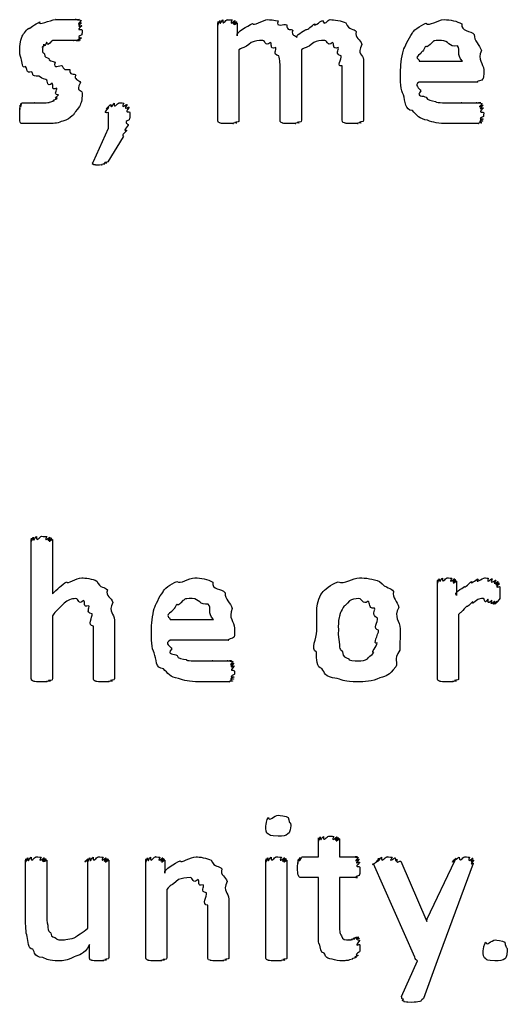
# Model space of a CAD drawing. Header units: millimetres. Extents: x 0 to 216, y 0 to 279.
# Drawn here: x 71.25 to 79.53, y 14.31 to 30.99 of the extents above; entities that cross this region are included whole.
import ezdxf

# ---------------------------------------------------------------- set-up
doc = ezdxf.new("R2010")
doc.units = ezdxf.units.MM
doc.layers.get('0').update_dxf_attribs({"linetype": 'CONTINUOUS'})

msp = doc.modelspace()

# ---------------------------------------------------------------- linework, layer by layer
at = {"color": 0}
for p, q in [((74.6153, 29.2806), (74.6153, 30.9342)), ((74.9406, 30.9342), (74.9406, 30.7137)), ((74.9734, 30.4767), (74.9734, 29.2806)), ((76.0317, 30.4767), (76.0317, 29.2806)), ((75.6737, 29.2806), (75.6737, 30.2066)), ((76.7263, 29.2806), (76.7263, 30.2066)), ((77.0848, 30.3113), (77.0848, 29.2806)), ((78.0327, 30.2838), (78.7658, 30.2838)), ((79.1242, 30.1349), (79.1242, 30.0743)), ((79.0194, 29.931), (78.0327, 29.931)), ((72.3124, 29.7436), (72.3124, 29.7436)), ((72.7604, 29.1483), (72.7604, 29.4128)), ((73.1241, 29.4128), (73.1241, 29.4128)), ((72.5068, 28.5805), (72.7604, 29.1483)), ((73.0084, 28.9994), (72.7495, 28.575)), ((71.4513, 19.8065), (71.4513, 22.1657)), ((71.8097, 22.1657), (71.8097, 21.2452)), ((78.3399, 19.8065), (78.3399, 21.4602)), ((78.6652, 21.4602), (78.6652, 21.2176)), ((79.3983, 21.2783), (79.3983, 21.2783)), ((71.8097, 20.8704), (71.8097, 19.8065)), ((78.6984, 20.8925), (78.6984, 19.8065)), ((72.5039, 19.8065), (72.5039, 20.694)), ((72.8624, 20.7987), (72.8624, 19.8065)), ((73.8078, 20.8098), (74.5409, 20.8098)), ((74.8993, 20.6609), (74.8993, 20.6003)), ((77.3423, 20.6279), (77.3423, 20.6279)), ((77.7064, 20.6499), (77.7064, 20.6499)), ((74.7945, 20.457), (73.8078, 20.457)), ((75.8543, 17.3082), (75.8543, 17.3082)), ((76.3199, 16.779), (76.3199, 17.0877)), ((76.678, 17.0877), (76.678, 16.779)), ((71.355, 15.7372), (71.355, 16.7239)), ((71.713, 16.7239), (71.713, 15.8364)), ((72.4076, 15.5663), (72.4076, 16.7239)), ((72.7661, 16.7239), (72.7661, 15.0702)), ((73.3915, 15.0702), (73.3915, 16.7239)), ((73.7168, 16.7239), (73.7168, 16.5034)), ((75.4295, 15.0702), (75.4295, 16.7239)), ((75.788, 16.7239), (75.788, 15.0702)), ((76.0444, 16.779), (76.3199, 16.779)), ((76.678, 16.779), (76.9814, 16.779)), ((77.7173, 16.7073), (78.1583, 15.6821)), ((78.1636, 15.7262), (78.6324, 16.7128)), ((77.9544, 15.0757), (77.2541, 16.6632)), ((78.9464, 16.6688), (78.3347, 15.0151)), ((76.3199, 16.4262), (76.0388, 16.4262)), ((76.3199, 15.5333), (76.3199, 16.4262)), ((76.9814, 16.4262), (76.678, 16.4262)), ((76.678, 16.4262), (76.678, 15.6545)), ((73.75, 16.2223), (73.75, 15.0702)), ((74.8026, 16.0624), (74.8026, 15.0702)), ((74.4442, 15.0702), (74.4442, 15.9577)), ((78.1583, 15.6821), (78.1636, 15.7262)), ((72.4408, 15.0702), (72.4408, 15.2907)), ((77.0255, 15.2852), (77.0255, 15.2852)), ((79.5253, 15.1915), (79.5253, 15.1915)), ((77.7282, 14.4088), (78.0038, 15.0151)), ((78.3347, 15.0151), (78.1032, 14.3757))]:
    msp.add_line(p, q, dxfattribs=at)
for points in [[(71.4086, 30.846), (71.4086, 30.8198), (71.5215, 30.9246), (71.5959, 30.9507)], [(71.5959, 30.9507), (71.5589, 30.8708), (71.7628, 30.9893), (71.8661, 30.9893)], [(71.8661, 30.9893), (71.8234, 30.9893), (71.9543, 30.9893), (71.9984, 30.9893)], [(71.9984, 30.9893), (72.0288, 30.9893), (72.0824, 30.9893), (72.1198, 30.9893)], [(72.1198, 30.9893), (72.1032, 30.9893), (72.1872, 30.9893), (72.2133, 30.9893)], [(72.2133, 30.9893), (72.154, 30.9893), (72.2574, 30.9893), (72.2683, 30.9893)], [(72.2683, 30.9893), (72.1801, 30.9893), (72.2919, 30.9838), (72.2962, 30.9728)], [(72.2962, 30.9728), (72.1872, 30.8488), (72.3015, 30.948), (72.3015, 30.9342)], [(72.3015, 30.9342), (72.1914, 30.824), (72.3071, 30.9066), (72.3071, 30.8846)], [(72.3071, 30.8846), (72.1942, 30.7826), (72.3124, 30.8419), (72.3124, 30.813)], [(74.6153, 30.9342), (74.6153, 30.8419), (74.6167, 30.948), (74.6206, 30.9563)], [(74.6206, 30.9563), (74.622, 30.8571), (74.6333, 30.9687), (74.6485, 30.9728)], [(74.6485, 30.9728), (74.651, 30.8681), (74.6788, 30.9838), (74.6979, 30.9838)], [(74.6979, 30.9838), (74.6926, 30.8708), (74.7476, 30.9893), (74.7808, 30.9893)], [(74.7808, 30.9893), (74.7543, 30.9893), (74.8358, 30.9866), (74.8577, 30.9838)], [(74.8577, 30.9838), (74.7984, 30.8681), (74.8965, 30.9797), (74.9074, 30.9728)], [(74.9074, 30.9728), (74.8206, 30.8571), (74.9254, 30.9631), (74.9293, 30.9563)], [(74.9293, 30.9563), (74.8316, 30.8419), (74.9406, 30.9411), (74.9406, 30.9342)], [(74.9406, 30.7137), (74.924, 30.7826), (75.1198, 30.8791), (75.2052, 30.9232)], [(75.2052, 30.9232), (75.2105, 30.8708), (75.3759, 30.9893), (75.4641, 30.9893)], [(75.4641, 30.9893), (75.4821, 30.9893), (75.5883, 30.981), (75.6405, 30.9673)], [(75.6405, 30.9673), (75.5883, 30.8419), (75.7424, 30.9301), (75.7837, 30.9011)], [(75.7837, 30.9011), (75.7865, 30.7867), (75.8582, 30.8433), (75.8885, 30.8074)], [(76.1146, 30.824), (76.1365, 30.8019), (76.2138, 30.8956), (76.2579, 30.9177)], [(76.2579, 30.9177), (76.2247, 30.8488), (76.3461, 30.9618), (76.3901, 30.9728)], [(76.3901, 30.9728), (76.43, 30.8708), (76.4783, 30.9893), (76.5224, 30.9893)], [(76.5224, 30.9893), (76.5803, 30.9893), (76.7168, 30.97), (76.787, 30.9342)], [(76.787, 30.9342), (76.8421, 30.7978), (76.9193, 30.8474), (76.9634, 30.7854)], [(77.9117, 30.7523), (77.9074, 30.7909), (78.0507, 30.8874), (78.1431, 30.9287)], [(78.1431, 30.9287), (78.2091, 30.8708), (78.3375, 30.9893), (78.4518, 30.9893)], [(78.4518, 30.9893), (78.558, 30.9893), (78.6694, 30.9645), (78.7548, 30.9177)], [(78.7548, 30.9177), (78.7273, 30.7799), (78.9093, 30.813), (78.9644, 30.7358)], [(71.2541, 30.5098), (71.2541, 30.5001), (71.2668, 30.6366), (71.2929, 30.6917)], [(71.2929, 30.6917), (71.3052, 30.7316), (71.3564, 30.8019), (71.4086, 30.846)], [(72.3071, 30.7303), (72.1914, 30.6765), (72.3043, 30.6889), (72.3015, 30.6751)], [(72.3124, 30.813), (72.3124, 30.7248), (72.3099, 30.7551), (72.3071, 30.7303)], [(75.8885, 30.8074), (75.8458, 30.7137), (75.9411, 30.7303), (75.9601, 30.6862)], [(75.9601, 30.6862), (75.9188, 30.7248), (76.0663, 30.7867), (76.1146, 30.824)], [(76.9634, 30.7854), (76.9303, 30.6765), (77.0378, 30.6544), (77.0572, 30.5704)], [(77.7628, 30.4712), (77.7819, 30.518), (77.8482, 30.6751), (77.9117, 30.7523)], [(78.9644, 30.7358), (78.9548, 30.6255), (79.0593, 30.5676), (79.0857, 30.4657)], [(71.6622, 30.5704), (71.6319, 30.4629), (71.6456, 30.5456), (71.6456, 30.5318)], [(71.6456, 30.5318), (71.6319, 30.4009), (71.6538, 30.4436), (71.6732, 30.4105)], [(71.7116, 30.6035), (71.6538, 30.4891), (71.6732, 30.5842), (71.6622, 30.5704)], [(71.7945, 30.6255), (71.6979, 30.507), (71.7338, 30.6145), (71.7116, 30.6035)], [(71.9155, 30.6366), (71.7684, 30.6366), (71.8301, 30.6324), (71.7945, 30.6255)], [(72.0535, 30.6366), (71.9818, 30.6366), (71.9667, 30.6366), (71.9155, 30.6366)], [(72.1582, 30.6366), (72.0619, 30.6366), (72.0933, 30.6366), (72.0535, 30.6366)], [(72.2298, 30.6366), (72.1212, 30.6366), (72.1872, 30.6366), (72.1582, 30.6366)], [(72.2683, 30.6366), (72.1582, 30.6366), (72.2478, 30.6366), (72.2298, 30.6366)], [(72.2849, 30.6421), (72.172, 30.6366), (72.2753, 30.6366), (72.2683, 30.6366)], [(72.3015, 30.6751), (72.1829, 30.6476), (72.2919, 30.6489), (72.2849, 30.6421)], [(75.1829, 30.6035), (75.0478, 30.4781), (75.0507, 30.5428), (74.9734, 30.4767)], [(75.3759, 30.6366), (75.2948, 30.6366), (75.2493, 30.6255), (75.1829, 30.6035)], [(75.5082, 30.6035), (75.4091, 30.518), (75.4271, 30.6366), (75.3759, 30.6366)], [(75.5964, 30.5153), (75.4821, 30.4781), (75.5442, 30.5842), (75.5082, 30.6035)], [(76.2413, 30.6035), (76.1062, 30.4781), (76.109, 30.5428), (76.0317, 30.4767)], [(76.4286, 30.6366), (76.3489, 30.6366), (76.3034, 30.6255), (76.2413, 30.6035)], [(76.5609, 30.6035), (76.4632, 30.518), (76.4798, 30.6366), (76.4286, 30.6366)], [(76.6547, 30.5153), (76.5404, 30.4781), (76.6011, 30.5842), (76.5609, 30.6035)], [(77.0572, 30.5704), (76.9662, 30.394), (77.0848, 30.4023), (77.0848, 30.3113)], [(78.1322, 30.5263), (78.0796, 30.4161), (78.0782, 30.4602), (78.0602, 30.4161)], [(78.2479, 30.6035), (78.1431, 30.4781), (78.165, 30.5594), (78.1322, 30.5263)], [(78.4077, 30.6366), (78.2341, 30.6366), (78.2948, 30.6255), (78.2479, 30.6035)], [(78.6776, 30.5428), (78.5315, 30.518), (78.529, 30.6366), (78.4077, 30.6366)], [(78.7658, 30.2838), (78.6529, 30.394), (78.7396, 30.4794), (78.6776, 30.5428)], [(71.2819, 30.3279), (71.2541, 30.3637), (71.2541, 30.4395), (71.2541, 30.5098)], [(71.6732, 30.4105), (71.6732, 30.3389), (71.7201, 30.3527), (71.7504, 30.3279)], [(75.6514, 30.3775), (75.5304, 30.4009), (75.6211, 30.4781), (75.5964, 30.5153)], [(75.6737, 30.2066), (75.6737, 30.1763), (75.6652, 30.3251), (75.6514, 30.3775)], [(76.7098, 30.3775), (76.5888, 30.4009), (76.6794, 30.4781), (76.6547, 30.5153)], [(76.7263, 30.2066), (76.6106, 30.1763), (76.7211, 30.3251), (76.7098, 30.3775)], [(77.7131, 30.1019), (77.7131, 30.1804), (77.7296, 30.3609), (77.7628, 30.4712)], [(78.0602, 30.4161), (77.9254, 30.3306), (78.0327, 30.3306), (78.0327, 30.2838)], [(79.0857, 30.4657), (79.0056, 30.3017), (79.1242, 30.2521), (79.1242, 30.1349)], [(71.3535, 30.1956), (71.29, 30.1432), (71.2996, 30.2755), (71.2819, 30.3279)], [(71.4583, 30.1019), (71.3535, 30.0702), (71.3863, 30.1584), (71.3535, 30.1956)], [(71.7504, 30.3279), (71.7352, 30.2907), (71.8178, 30.2852), (71.8552, 30.2672)], [(71.8552, 30.2672), (71.8125, 30.1363), (71.9349, 30.2286), (71.9762, 30.2066)], [(71.9762, 30.2066), (72.015, 30.0964), (72.0619, 30.1653), (72.1032, 30.1405)], [(71.5793, 30.0302), (71.4304, 30.0192), (71.4982, 30.0757), (71.4583, 30.1019)], [(71.7007, 29.9751), (71.6319, 29.9779), (71.6234, 30.0109), (71.5793, 30.0302)], [(72.1032, 30.1405), (72.0947, 30.044), (72.1776, 30.0826), (72.208, 30.0468)], [(72.208, 30.0468), (72.1582, 29.9751), (72.2658, 29.9709), (72.2849, 29.92)], [(77.7628, 29.716), (77.7131, 29.7794), (77.7131, 29.9544), (77.7131, 30.1019)], [(79.1242, 30.0743), (79.1242, 29.9751), (79.1132, 29.9861), (79.091, 29.9641)], [(71.8054, 29.909), (71.7091, 29.8235), (71.7405, 29.9558), (71.7007, 29.9751)], [(71.8827, 29.8263), (71.7723, 29.7767), (71.8386, 29.8869), (71.8054, 29.909)], [(72.2849, 29.92), (72.1942, 29.7574), (72.3124, 29.8125), (72.3124, 29.7436)], [(78.0327, 29.931), (77.9254, 29.8759), (78.0411, 29.8263), (78.0602, 29.7822)], [(79.091, 29.9641), (78.9615, 29.931), (79.0444, 29.931), (79.0194, 29.931)], [(71.9102, 29.716), (71.8083, 29.7133), (71.9007, 29.7959), (71.8827, 29.8263)], [(71.888, 29.6554), (71.8083, 29.6471), (71.9102, 29.694), (71.9102, 29.716)], [(72.3124, 29.7436), (72.3124, 29.603), (72.2976, 29.5837), (72.2683, 29.5176)], [(77.917, 29.4459), (77.7819, 29.4459), (77.7984, 29.6085), (77.7628, 29.716)], [(78.0602, 29.7822), (77.9625, 29.6733), (78.1071, 29.705), (78.1484, 29.6719)], [(71.2541, 29.4845), (71.2569, 29.4197), (71.2611, 29.5245), (71.2653, 29.5396)], [(71.2653, 29.5396), (71.2653, 29.4487), (71.272, 29.5631), (71.2763, 29.5672)], [(71.2763, 29.5672), (71.272, 29.4597), (71.2844, 29.5782), (71.2929, 29.5782)], [(71.2929, 29.5782), (71.29, 29.5782), (71.3176, 29.5782), (71.337, 29.5782)], [(71.337, 29.5782), (71.3313, 29.5782), (71.3825, 29.5782), (71.4086, 29.5782)], [(71.4086, 29.5782), (71.3863, 29.5782), (71.4721, 29.5782), (71.5133, 29.5782)], [(71.5133, 29.5782), (71.4664, 29.5782), (71.5987, 29.5782), (71.6509, 29.5782)], [(71.6509, 29.5782), (71.676, 29.5782), (71.7254, 29.5796), (71.7557, 29.5837)], [(71.7557, 29.5837), (71.7391, 29.5892), (71.8164, 29.6003), (71.8386, 29.6113)], [(71.8386, 29.6113), (71.7832, 29.6113), (71.8771, 29.6361), (71.888, 29.6554)], [(72.7661, 29.501), (72.6571, 29.4308), (72.7837, 29.5396), (72.7989, 29.5506)], [(72.7989, 29.5506), (72.8073, 29.4528), (72.8377, 29.5686), (72.8595, 29.5727)], [(72.8595, 29.5727), (72.8514, 29.4597), (72.9093, 29.5782), (72.9425, 29.5782)], [(72.9425, 29.5782), (72.9149, 29.5782), (72.9975, 29.5754), (73.0194, 29.5727)], [(73.0194, 29.5727), (72.9615, 29.4528), (73.0649, 29.5617), (73.08, 29.5506)], [(73.08, 29.5506), (72.9918, 29.4308), (73.1051, 29.5231), (73.1132, 29.501)], [(78.1484, 29.6719), (78.1611, 29.6113), (78.2422, 29.6182), (78.3086, 29.6003)], [(78.3086, 29.6003), (78.2934, 29.5782), (78.4546, 29.5782), (78.5509, 29.5782)], [(78.5509, 29.5782), (78.5841, 29.5782), (78.6956, 29.5782), (78.7548, 29.5782)], [(78.7548, 29.5782), (78.7012, 29.5782), (78.8624, 29.5782), (78.9037, 29.5782)], [(78.9037, 29.5782), (78.9037, 29.5782), (78.9824, 29.5782), (79.0085, 29.5782)], [(79.0085, 29.5782), (78.9587, 29.5782), (79.0593, 29.5782), (79.0744, 29.5782)], [(79.0744, 29.5782), (78.9838, 29.5782), (79.0924, 29.5741), (79.0967, 29.5672)], [(79.0967, 29.5672), (78.9947, 29.4487), (79.109, 29.5534), (79.1132, 29.5396)], [(79.1132, 29.5396), (79.0028, 29.4239), (79.1185, 29.5121), (79.1185, 29.49)], [(71.2541, 29.4018), (71.2541, 29.3756), (71.2541, 29.4624), (71.2541, 29.4845)], [(71.2597, 29.2696), (71.2541, 29.2874), (71.2541, 29.3467), (71.2541, 29.4018)], [(72.1473, 29.3577), (72.033, 29.2696), (72.033, 29.2806), (71.9596, 29.2585)], [(72.2683, 29.5176), (72.1388, 29.3577), (72.2023, 29.4018), (72.1473, 29.3577)], [(72.7604, 29.4128), (72.6461, 29.3867), (72.7618, 29.479), (72.7661, 29.501)], [(73.1132, 29.501), (73.0056, 29.3867), (73.1241, 29.4487), (73.1241, 29.4128)], [(73.1241, 29.4128), (73.1241, 29.3054), (73.1203, 29.3274), (73.1132, 29.2916)], [(78.1706, 29.2806), (78.0355, 29.2985), (77.9861, 29.3715), (77.917, 29.4459)], [(79.1185, 29.49), (79.0056, 29.3798), (79.1242, 29.4404), (79.1242, 29.4073)], [(79.1242, 29.4073), (79.1242, 29.3247), (79.1214, 29.3646), (79.1185, 29.3467)], [(71.2872, 29.2255), (71.2653, 29.2255), (71.2668, 29.2392), (71.2597, 29.2696)], [(71.3479, 29.2255), (71.29, 29.2255), (71.301, 29.2255), (71.2872, 29.2255)], [(71.4417, 29.2255), (71.3422, 29.2255), (71.3726, 29.2255), (71.3479, 29.2255)], [(71.574, 29.2255), (71.4195, 29.2255), (71.4816, 29.2255), (71.4417, 29.2255)], [(71.7282, 29.2255), (71.6319, 29.2255), (71.6209, 29.2255), (71.574, 29.2255)], [(71.9596, 29.2585), (71.8894, 29.2255), (71.8125, 29.2255), (71.7282, 29.2255)], [(73.0966, 29.1979), (72.9809, 29.0573), (73.0772, 29.1345), (73.0635, 29.1042)], [(73.1132, 29.2916), (72.9947, 29.2365), (73.1037, 29.2268), (73.0966, 29.1979)], [(74.6206, 29.2585), (74.6153, 29.2544), (74.6153, 29.2723), (74.6153, 29.2806)], [(74.6485, 29.2365), (74.6263, 29.2392), (74.6277, 29.2503), (74.6206, 29.2585)], [(74.7035, 29.2255), (74.651, 29.2282), (74.6622, 29.2323), (74.6485, 29.2365)], [(74.7917, 29.2255), (74.6993, 29.2255), (74.7282, 29.2255), (74.7035, 29.2255)], [(74.8799, 29.2255), (74.7695, 29.2255), (74.8273, 29.2255), (74.7917, 29.2255)], [(74.9349, 29.2365), (74.8164, 29.2282), (74.9046, 29.2282), (74.8799, 29.2255)], [(74.9625, 29.253), (74.8425, 29.2392), (74.9487, 29.2433), (74.9349, 29.2365)], [(74.9734, 29.2806), (74.9709, 29.2503), (74.9695, 29.2599), (74.9625, 29.253)], [(75.6789, 29.253), (75.6737, 29.2503), (75.6737, 29.2696), (75.6737, 29.2806)], [(75.7068, 29.2365), (75.6846, 29.2392), (75.686, 29.2489), (75.6789, 29.253)], [(75.7618, 29.2255), (75.7093, 29.2282), (75.7206, 29.2323), (75.7068, 29.2365)], [(75.85, 29.2255), (75.7576, 29.2255), (75.7865, 29.2255), (75.7618, 29.2255)], [(75.9382, 29.2255), (75.8278, 29.2255), (75.8857, 29.2255), (75.85, 29.2255)], [(75.9933, 29.2365), (75.8719, 29.2282), (75.9601, 29.2282), (75.9382, 29.2255)], [(76.0208, 29.253), (75.9008, 29.2392), (76.007, 29.2433), (75.9933, 29.2365)], [(76.0317, 29.2806), (76.0293, 29.2503), (76.0278, 29.2599), (76.0208, 29.253)], [(76.732, 29.253), (76.7278, 29.2503), (76.7263, 29.2696), (76.7263, 29.2806)], [(76.7652, 29.2365), (76.7387, 29.2392), (76.7387, 29.2489), (76.732, 29.253)], [(76.8202, 29.2255), (76.7676, 29.2282), (76.7789, 29.2323), (76.7652, 29.2365)], [(76.9084, 29.2255), (76.8117, 29.2255), (76.8421, 29.2255), (76.8202, 29.2255)], [(76.9909, 29.2255), (76.8823, 29.2255), (76.9415, 29.2255), (76.9084, 29.2255)], [(77.046, 29.2365), (76.9303, 29.2282), (77.016, 29.2282), (76.9909, 29.2255)], [(77.0738, 29.2585), (76.9553, 29.2392), (77.0601, 29.2433), (77.046, 29.2365)], [(77.0848, 29.2806), (77.0848, 29.2544), (77.0805, 29.2654), (77.0738, 29.2585)], [(78.5178, 29.2255), (78.3527, 29.2255), (78.2697, 29.2433), (78.1706, 29.2806)], [(78.7329, 29.2255), (78.5619, 29.2255), (78.595, 29.2255), (78.5178, 29.2255)], [(78.9093, 29.2255), (78.8113, 29.2255), (78.7989, 29.2255), (78.7329, 29.2255)], [(79.036, 29.2255), (78.9146, 29.2255), (78.9601, 29.2255), (78.9093, 29.2255)], [(79.091, 29.2365), (78.9809, 29.2255), (79.0691, 29.2255), (79.036, 29.2255)], [(79.1076, 29.2696), (78.9919, 29.2433), (79.0981, 29.2475), (79.091, 29.2365)], [(79.1132, 29.3026), (78.9989, 29.2654), (79.1104, 29.2806), (79.1076, 29.2696)], [(79.1185, 29.3467), (79.0028, 29.2916), (79.1161, 29.3164), (79.1132, 29.3026)], [(73.0635, 29.1042), (72.9506, 28.9939), (73.0306, 29.0366), (73.0084, 28.9994)], [(72.4958, 28.553), (72.4697, 28.5502), (72.4987, 28.5695), (72.5068, 28.5805)], [(72.5068, 28.5364), (72.474, 28.535), (72.4987, 28.5461), (72.4958, 28.553)], [(72.5399, 28.5254), (72.4849, 28.524), (72.5138, 28.5295), (72.5068, 28.5364)], [(72.595, 28.5199), (72.5138, 28.5199), (72.5537, 28.5226), (72.5399, 28.5254)], [(72.6556, 28.5254), (72.5622, 28.5199), (72.62, 28.5199), (72.595, 28.5199)], [(72.6944, 28.5364), (72.5911, 28.524), (72.6694, 28.5254), (72.6556, 28.5254)], [(72.7273, 28.553), (72.6172, 28.535), (72.7082, 28.5405), (72.6944, 28.5364)], [(72.7495, 28.575), (72.6309, 28.5502), (72.7343, 28.5612), (72.7273, 28.553)], [(71.4513, 22.1657), (71.4513, 22.0734), (71.4527, 22.1795), (71.4569, 22.1878)], [(71.4569, 22.1878), (71.4622, 22.0886), (71.4735, 22.2002), (71.4844, 22.2043)], [(71.4844, 22.2043), (71.4872, 22.0996), (71.5176, 22.2154), (71.5395, 22.2154)], [(71.5395, 22.2154), (71.5352, 22.1023), (71.5945, 22.2209), (71.6276, 22.2209)], [(71.6276, 22.2209), (71.6058, 22.2209), (71.694, 22.2181), (71.7158, 22.2154)], [(71.7158, 22.2154), (71.6523, 22.0996), (71.7599, 22.2112), (71.7709, 22.2043)], [(71.7709, 22.2043), (71.6788, 22.0886), (71.7945, 22.1947), (71.7984, 22.1878)], [(71.7984, 22.1878), (71.6897, 22.0775), (71.8097, 22.1768), (71.8097, 22.1657)], [(71.8097, 21.2452), (71.888, 21.3086), (71.9709, 21.4051), (72.052, 21.4492)], [(72.052, 21.4492), (72.0535, 21.3968), (72.2203, 21.5153), (72.3057, 21.5153)], [(72.3057, 21.5153), (72.3579, 21.5153), (72.4944, 21.496), (72.5646, 21.4602)], [(72.5646, 21.4602), (72.62, 21.3238), (72.6969, 21.3734), (72.741, 21.3114)], [(73.6865, 21.2783), (73.6822, 21.3169), (73.8258, 21.4133), (73.9179, 21.4547)], [(73.9179, 21.4547), (73.9842, 21.3968), (74.1123, 21.5153), (74.2266, 21.5153)], [(74.2266, 21.5153), (74.3327, 21.5153), (74.4442, 21.4905), (74.53, 21.4437)], [(74.53, 21.4437), (74.5024, 21.3058), (74.6841, 21.3389), (74.7391, 21.2617)], [(76.3834, 21.2617), (76.4163, 21.3086), (76.5348, 21.4051), (76.6533, 21.4492)], [(76.6533, 21.4492), (76.7719, 21.3968), (76.896, 21.5153), (77.017, 21.5153)], [(77.017, 21.5153), (77.1246, 21.5153), (77.2446, 21.4946), (77.3589, 21.4547)], [(77.3589, 21.4547), (77.4746, 21.3196), (77.5547, 21.361), (77.5959, 21.2838)], [(78.3399, 21.4602), (78.3399, 21.3679), (78.3414, 21.474), (78.3456, 21.4822)], [(78.3456, 21.4822), (78.347, 21.383), (78.3579, 21.4946), (78.3731, 21.4988)], [(78.3731, 21.4988), (78.3759, 21.394), (78.4035, 21.5098), (78.4229, 21.5098)], [(78.4229, 21.5098), (78.4172, 21.3968), (78.4722, 21.5153), (78.5054, 21.5153)], [(78.5054, 21.5153), (78.4793, 21.5153), (78.5604, 21.5126), (78.5827, 21.5098)], [(78.5827, 21.5098), (78.5234, 21.394), (78.6211, 21.5057), (78.6324, 21.4988)], [(78.6324, 21.4988), (78.5453, 21.383), (78.65, 21.4891), (78.6543, 21.4822)], [(78.6543, 21.4822), (78.5566, 21.3679), (78.6652, 21.4671), (78.6652, 21.4602)], [(78.6652, 21.2176), (78.6045, 21.2617), (78.7562, 21.3293), (78.7975, 21.3665)], [(78.7975, 21.3665), (78.806, 21.3348), (78.8818, 21.4326), (78.9189, 21.4547)], [(78.9189, 21.4547), (78.8804, 21.3789), (78.9919, 21.4905), (79.0293, 21.4988)], [(79.0293, 21.4988), (78.9573, 21.3968), (79.1076, 21.5153), (79.145, 21.5153)], [(79.145, 21.5153), (79.1256, 21.5153), (79.1778, 21.5126), (79.2, 21.5098)], [(79.2, 21.5098), (79.1697, 21.394), (79.2441, 21.5057), (79.266, 21.4988)], [(79.266, 21.4988), (79.218, 21.3789), (79.3129, 21.4836), (79.3323, 21.4767)], [(79.3323, 21.4767), (79.2551, 21.3637), (79.3627, 21.4616), (79.3708, 21.4547)], [(79.3708, 21.4547), (79.2688, 21.3499), (79.3831, 21.4395), (79.3873, 21.4326)], [(79.3873, 21.4326), (79.2773, 21.3389), (79.393, 21.4216), (79.393, 21.4106)], [(79.393, 21.4106), (79.2797, 21.3169), (79.3983, 21.383), (79.3983, 21.361)], [(79.3983, 21.361), (79.3983, 21.2755), (79.3983, 21.3141), (79.3983, 21.2783)], [(72.741, 21.3114), (72.7082, 21.2025), (72.8155, 21.1805), (72.8349, 21.0964)], [(73.5376, 20.9972), (73.557, 21.044), (73.623, 21.2011), (73.6865, 21.2783)], [(74.7391, 21.2617), (74.7296, 21.1515), (74.8344, 21.0936), (74.8605, 20.9917)], [(76.2953, 20.9806), (76.2953, 21.033), (76.3242, 21.1846), (76.3834, 21.2617)], [(77.5959, 21.2838), (77.5589, 21.1694), (77.669, 21.1198), (77.6841, 21.0137)], [(79.3983, 21.1956), (79.3983, 21.1625), (79.3944, 21.157), (79.3873, 21.146)], [(79.3983, 21.2783), (79.3983, 21.2066), (79.3983, 21.2176), (79.3983, 21.1956)], [(72.0079, 21.0854), (71.8771, 20.9448), (71.8785, 20.9655), (71.8097, 20.8704)], [(72.2066, 21.1625), (72.1237, 21.1625), (72.0743, 21.1364), (72.0079, 21.0854)], [(72.3388, 21.1294), (72.2408, 21.044), (72.2574, 21.1625), (72.2066, 21.1625)], [(72.427, 21.0413), (72.3138, 21.0041), (72.3745, 21.1102), (72.3388, 21.1294)], [(72.4821, 20.9035), (72.3621, 20.9269), (72.4517, 21.0041), (72.427, 21.0413)], [(72.8349, 21.0964), (72.7438, 20.92), (72.8624, 20.9159), (72.8624, 20.7987)], [(73.9069, 21.0523), (73.8547, 20.9421), (73.8533, 20.9862), (73.8353, 20.9421)], [(74.0227, 21.1294), (73.9179, 21.0041), (73.9401, 21.0854), (73.9069, 21.0523)], [(74.1825, 21.1625), (74.0089, 21.1625), (74.0696, 21.1515), (74.0227, 21.1294)], [(74.4527, 21.0688), (74.3066, 21.044), (74.3038, 21.1625), (74.1825, 21.1625)], [(74.5409, 20.8098), (74.428, 20.92), (74.5148, 21.0054), (74.4527, 21.0688)], [(76.8463, 21.1239), (76.7387, 20.993), (76.7704, 21.0606), (76.7415, 21.0137)], [(77.0061, 21.1625), (76.9415, 21.1625), (76.8904, 21.1487), (76.8463, 21.1239)], [(77.1659, 21.1184), (77.0668, 21.044), (77.0682, 21.1625), (77.0061, 21.1625)], [(77.2707, 21.0027), (77.155, 20.9889), (77.21, 21.0923), (77.1659, 21.1184)], [(78.8197, 21.0192), (78.7396, 20.9159), (78.7425, 20.9434), (78.6984, 20.8925)], [(78.9298, 21.1019), (78.8169, 20.9862), (78.8596, 21.055), (78.8197, 21.0192)], [(79.0236, 21.146), (78.8829, 21.0261), (78.963, 21.1239), (78.9298, 21.1019)], [(79.1228, 21.1625), (79.0635, 21.1625), (79.0568, 21.157), (79.0236, 21.146)], [(79.1944, 21.1515), (79.1228, 21.044), (79.1475, 21.1625), (79.1228, 21.1625)], [(79.2607, 21.135), (79.1697, 21.033), (79.2194, 21.1474), (79.1944, 21.1515)], [(79.3101, 21.1184), (79.2067, 21.022), (79.2787, 21.1308), (79.2607, 21.135)], [(79.3489, 21.1129), (79.2357, 21.011), (79.3238, 21.1143), (79.3101, 21.1184)], [(79.3708, 21.1184), (79.2579, 21.011), (79.3598, 21.1129), (79.3489, 21.1129)], [(79.3873, 21.146), (79.2688, 21.022), (79.3778, 21.1253), (79.3708, 21.1184)], [(72.5039, 20.694), (72.3882, 20.7023), (72.4958, 20.8511), (72.4821, 20.9035)], [(73.4882, 20.6279), (73.4882, 20.7064), (73.5044, 20.8869), (73.5376, 20.9972)], [(73.8353, 20.9421), (73.7002, 20.8566), (73.8078, 20.8566), (73.8078, 20.8098)], [(74.8605, 20.9917), (74.7808, 20.8277), (74.8993, 20.778), (74.8993, 20.6609)], [(76.2953, 20.6168), (76.2953, 20.6954), (76.2953, 20.8704), (76.2953, 20.9806)], [(76.7415, 21.0137), (76.6808, 20.898), (76.6893, 20.909), (76.6755, 20.8428)], [(77.3257, 20.8318), (77.2061, 20.8897), (77.2954, 20.9544), (77.2707, 21.0027)], [(77.6841, 21.0137), (77.5878, 20.8387), (77.7064, 20.785), (77.7064, 20.6499)], [(76.6755, 20.8428), (76.6547, 20.7684), (76.659, 20.7119), (76.659, 20.6389)], [(77.3423, 20.6279), (77.228, 20.6444), (77.337, 20.7684), (77.3257, 20.8318)], [(73.5376, 20.242), (73.4882, 20.3054), (73.4882, 20.4804), (73.4882, 20.6279)], [(74.8993, 20.6003), (74.8993, 20.5011), (74.888, 20.5121), (74.8661, 20.49)], [(76.2896, 20.253), (76.1767, 20.3095), (76.2953, 20.4804), (76.2953, 20.6168)], [(76.659, 20.6389), (76.6547, 20.5038), (76.6643, 20.4956), (76.6755, 20.4294)], [(77.3204, 20.4129), (77.228, 20.3757), (77.3423, 20.5507), (77.3423, 20.6279)], [(77.7064, 20.6499), (77.7064, 20.4529), (77.7035, 20.3963), (77.7007, 20.2861)], [(73.8078, 20.457), (73.7002, 20.4018), (73.8159, 20.3522), (73.8353, 20.3081)], [(74.8661, 20.49), (74.7367, 20.457), (74.8192, 20.457), (74.7945, 20.457)], [(76.6755, 20.4294), (76.677, 20.2585), (76.7045, 20.3095), (76.7306, 20.2585)], [(77.2597, 20.2475), (77.2019, 20.2475), (77.3095, 20.3495), (77.3204, 20.4129)], [(73.6921, 19.9719), (73.557, 19.9719), (73.5736, 20.1345), (73.5376, 20.242)], [(73.8353, 20.3081), (73.7376, 20.1993), (73.8822, 20.231), (73.9235, 20.1979)], [(73.9235, 20.1979), (73.9359, 20.1373), (74.0174, 20.1442), (74.0833, 20.1263)], [(76.3778, 19.9774), (76.291, 19.9788), (76.2896, 20.1456), (76.2896, 20.253)], [(76.7306, 20.2585), (76.7278, 20.1593), (76.7913, 20.1717), (76.8354, 20.1428)], [(77.155, 20.1428), (77.1469, 20.1552), (77.2336, 20.2034), (77.2597, 20.2475)], [(77.7007, 20.2861), (77.585, 20.118), (77.6785, 20.0849), (77.6344, 20.005)], [(74.0833, 20.1263), (74.0682, 20.1042), (74.2294, 20.1042), (74.326, 20.1042)], [(74.326, 20.1042), (74.3589, 20.1042), (74.4707, 20.1042), (74.53, 20.1042)], [(74.53, 20.1042), (74.476, 20.1042), (74.6372, 20.1042), (74.6788, 20.1042)], [(74.6788, 20.1042), (74.6788, 20.1042), (74.7571, 20.1042), (74.7832, 20.1042)], [(74.7832, 20.1042), (74.7339, 20.1042), (74.8344, 20.1042), (74.8496, 20.1042)], [(74.8496, 20.1042), (74.7586, 20.1042), (74.8676, 20.1001), (74.8714, 20.0932)], [(74.8714, 20.0932), (74.7695, 19.9747), (74.8841, 20.0794), (74.888, 20.0656)], [(74.888, 20.0656), (74.778, 19.9499), (74.8937, 20.0381), (74.8937, 20.016)], [(74.8937, 20.016), (74.7808, 19.9058), (74.8993, 19.9664), (74.8993, 19.9333)], [(76.8354, 20.1428), (76.816, 20.1042), (76.9345, 20.1042), (77.0008, 20.1042)], [(77.0008, 20.1042), (77.0587, 20.1042), (77.1109, 20.1166), (77.155, 20.1428)], [(73.9454, 19.8065), (73.8106, 19.8245), (73.7609, 19.8975), (73.6921, 19.9719)], [(74.8937, 19.8727), (74.778, 19.8176), (74.8908, 19.8424), (74.888, 19.8286)], [(74.8993, 19.9333), (74.8993, 19.8506), (74.8965, 19.8906), (74.8937, 19.8727)], [(76.6367, 19.8065), (76.4081, 19.8286), (76.4357, 19.903), (76.3778, 19.9774)], [(77.6344, 20.005), (77.4968, 19.8396), (77.4996, 19.8617), (77.3645, 19.8176)], [(71.4569, 19.779), (71.4513, 19.7762), (71.4513, 19.7955), (71.4513, 19.8065)], [(71.4844, 19.7624), (71.4622, 19.7652), (71.4636, 19.7749), (71.4569, 19.779)], [(71.5395, 19.7514), (71.4872, 19.7542), (71.4982, 19.7583), (71.4844, 19.7624)], [(71.6276, 19.7514), (71.5352, 19.7514), (71.5641, 19.7514), (71.5395, 19.7514)], [(71.7158, 19.7514), (71.6058, 19.7514), (71.6636, 19.7514), (71.6276, 19.7514)], [(71.7709, 19.7624), (71.6523, 19.7542), (71.7405, 19.7542), (71.7158, 19.7514)], [(71.7984, 19.779), (71.6788, 19.7652), (71.7846, 19.7693), (71.7709, 19.7624)], [(71.8097, 19.8065), (71.8069, 19.7762), (71.8054, 19.7859), (71.7984, 19.779)], [(72.5096, 19.779), (72.5054, 19.7762), (72.5039, 19.7955), (72.5039, 19.8065)], [(72.5371, 19.7624), (72.5166, 19.7652), (72.5166, 19.7749), (72.5096, 19.779)], [(72.5921, 19.7514), (72.5428, 19.7542), (72.5509, 19.7583), (72.5371, 19.7624)], [(72.686, 19.7514), (72.5897, 19.7514), (72.6172, 19.7514), (72.5921, 19.7514)], [(72.7685, 19.7514), (72.6599, 19.7514), (72.7191, 19.7514), (72.686, 19.7514)], [(72.8239, 19.7624), (72.7082, 19.7542), (72.7936, 19.7542), (72.7685, 19.7514)], [(72.8514, 19.7845), (72.7329, 19.7652), (72.8377, 19.7693), (72.8239, 19.7624)], [(72.8624, 19.8065), (72.8624, 19.7804), (72.8581, 19.7914), (72.8514, 19.7845)], [(74.2929, 19.7514), (74.1274, 19.7514), (74.0449, 19.7693), (73.9454, 19.8065)], [(74.5077, 19.7514), (74.337, 19.7514), (74.3701, 19.7514), (74.2929, 19.7514)], [(74.6841, 19.7514), (74.5864, 19.7514), (74.574, 19.7514), (74.5077, 19.7514)], [(74.8111, 19.7514), (74.6898, 19.7514), (74.7353, 19.7514), (74.6841, 19.7514)], [(74.8661, 19.7624), (74.7557, 19.7514), (74.8439, 19.7514), (74.8111, 19.7514)], [(74.8827, 19.7955), (74.767, 19.7693), (74.8729, 19.7735), (74.8661, 19.7624)], [(74.888, 19.8286), (74.7737, 19.7914), (74.8852, 19.8065), (74.8827, 19.7955)], [(76.9842, 19.7514), (76.7581, 19.7514), (76.7539, 19.7693), (76.6367, 19.8065)], [(77.3645, 19.8176), (77.228, 19.7514), (77.1052, 19.7514), (76.9842, 19.7514)], [(78.3456, 19.7845), (78.3399, 19.7804), (78.3399, 19.7983), (78.3399, 19.8065)], [(78.3731, 19.7624), (78.3512, 19.7652), (78.3527, 19.7762), (78.3456, 19.7845)], [(78.4281, 19.7514), (78.3759, 19.7542), (78.3869, 19.7583), (78.3731, 19.7624)], [(78.5163, 19.7514), (78.4243, 19.7514), (78.4532, 19.7514), (78.4281, 19.7514)], [(78.6045, 19.7514), (78.4945, 19.7514), (78.5523, 19.7514), (78.5163, 19.7514)], [(78.6599, 19.7624), (78.5414, 19.7542), (78.6296, 19.7542), (78.6045, 19.7514)], [(78.6874, 19.7845), (78.5675, 19.7652), (78.6737, 19.7693), (78.6599, 19.7624)], [(78.6984, 19.8065), (78.6956, 19.7804), (78.6941, 19.7914), (78.6874, 19.7845)], [(75.4295, 17.3082), (75.4295, 17.315), (75.4433, 17.4198), (75.4736, 17.446)], [(75.4736, 17.446), (75.4916, 17.3661), (75.5632, 17.4845), (75.6447, 17.4845)], [(75.6447, 17.4845), (75.6528, 17.4845), (75.7798, 17.4708), (75.8102, 17.446)], [(75.8102, 17.446), (75.8292, 17.3192), (75.8543, 17.3771), (75.8543, 17.3082)], [(75.4736, 17.1649), (75.4295, 17.1786), (75.4295, 17.2379), (75.4295, 17.3082)], [(75.8543, 17.3082), (75.8292, 17.1827), (75.8377, 17.1952), (75.8045, 17.1704)], [(75.6391, 17.1318), (75.4874, 17.1318), (75.5026, 17.1428), (75.4736, 17.1649)], [(75.8045, 17.1704), (75.7671, 17.1318), (75.7192, 17.1318), (75.6391, 17.1318)], [(76.3199, 17.0877), (76.3199, 16.9885), (76.3214, 17.0959), (76.3252, 17.1042)], [(76.3252, 17.1042), (76.3309, 17.0022), (76.3418, 17.1166), (76.3531, 17.1208)], [(76.3531, 17.1208), (76.3556, 17.0105), (76.3859, 17.1263), (76.4081, 17.1263)], [(76.4081, 17.1263), (76.4039, 17.0133), (76.4632, 17.1318), (76.4963, 17.1318)], [(76.4963, 17.1318), (76.4741, 17.1318), (76.5623, 17.129), (76.5845, 17.1263)], [(76.5845, 17.1263), (76.521, 17.0105), (76.6286, 17.1235), (76.6396, 17.1208)], [(76.6396, 17.1208), (76.5471, 17.0022), (76.6632, 17.1111), (76.6671, 17.1042)], [(76.6671, 17.1042), (76.5584, 16.9885), (76.678, 17.0904), (76.678, 17.0877)], [(71.355, 16.7239), (71.355, 16.6315), (71.3564, 16.7376), (71.3602, 16.7459)], [(71.3602, 16.7459), (71.3659, 16.6467), (71.3782, 16.7583), (71.3934, 16.7624)], [(71.3934, 16.7624), (71.3948, 16.6577), (71.4266, 16.7735), (71.4484, 16.7735)], [(71.4484, 16.7735), (71.4389, 16.6605), (71.4996, 16.779), (71.5366, 16.779)], [(71.5366, 16.779), (71.5091, 16.779), (71.5973, 16.7762), (71.6195, 16.7735)], [(71.6195, 16.7735), (71.5532, 16.6577), (71.6594, 16.7694), (71.6746, 16.7624)], [(71.6746, 16.7624), (71.5821, 16.6467), (71.6979, 16.7528), (71.7021, 16.7459)], [(71.7021, 16.7459), (71.5931, 16.6357), (71.713, 16.7349), (71.713, 16.7239)], [(72.4076, 16.7239), (72.2919, 16.6315), (72.409, 16.7376), (72.4133, 16.7459)], [(72.4133, 16.7459), (72.42, 16.6467), (72.4309, 16.7583), (72.4461, 16.7624)], [(72.4461, 16.7624), (72.4489, 16.6577), (72.4793, 16.7735), (72.5015, 16.7735)], [(72.5015, 16.7735), (72.493, 16.6605), (72.5523, 16.779), (72.5897, 16.779)], [(72.5897, 16.779), (72.5632, 16.779), (72.6504, 16.7762), (72.6722, 16.7735)], [(72.6722, 16.7735), (72.6073, 16.6577), (72.7107, 16.7694), (72.722, 16.7624)], [(72.722, 16.7624), (72.6338, 16.6467), (72.7467, 16.7528), (72.7548, 16.7459)], [(72.7548, 16.7459), (72.6475, 16.6315), (72.7661, 16.7308), (72.7661, 16.7239)], [(73.3915, 16.7239), (73.3915, 16.6315), (73.3929, 16.7376), (73.3972, 16.7459)], [(73.3972, 16.7459), (73.3986, 16.6467), (73.4095, 16.7583), (73.4247, 16.7624)], [(73.4247, 16.7624), (73.4275, 16.6577), (73.455, 16.7735), (73.4741, 16.7735)], [(73.4741, 16.7735), (73.4688, 16.6605), (73.5238, 16.779), (73.557, 16.779)], [(73.557, 16.779), (73.5309, 16.779), (73.612, 16.7762), (73.6342, 16.7735)], [(73.6342, 16.7735), (73.575, 16.6577), (73.6727, 16.7694), (73.6836, 16.7624)], [(73.6836, 16.7624), (73.5969, 16.6467), (73.7016, 16.7528), (73.7059, 16.7459)], [(73.7059, 16.7459), (73.6078, 16.6315), (73.7168, 16.7308), (73.7168, 16.7239)], [(73.7168, 16.5034), (73.696, 16.5723), (73.8904, 16.6688), (73.9757, 16.7128)], [(73.9757, 16.7128), (73.987, 16.6605), (74.1535, 16.779), (74.246, 16.779)], [(74.246, 16.779), (74.2982, 16.779), (74.4347, 16.7597), (74.5049, 16.7239)], [(74.5049, 16.7239), (74.5603, 16.5874), (74.6372, 16.6371), (74.6813, 16.5751)], [(75.4295, 16.7239), (75.4295, 16.6315), (75.4309, 16.7376), (75.4352, 16.7459)], [(75.4352, 16.7459), (75.4408, 16.6467), (75.4518, 16.7583), (75.4627, 16.7624)], [(75.4627, 16.7624), (75.4655, 16.6577), (75.4959, 16.7735), (75.5177, 16.7735)], [(75.5177, 16.7735), (75.5138, 16.6605), (75.5731, 16.779), (75.6059, 16.779)], [(75.6059, 16.779), (75.584, 16.779), (75.6722, 16.7762), (75.6941, 16.7735)], [(75.6941, 16.7735), (75.631, 16.6577), (75.7382, 16.7694), (75.7495, 16.7624)], [(75.7495, 16.7624), (75.6571, 16.6467), (75.7728, 16.7528), (75.777, 16.7459)], [(75.777, 16.7459), (75.668, 16.6315), (75.788, 16.7308), (75.788, 16.7239)], [(75.9672, 16.6026), (75.9672, 16.5764), (75.9686, 16.6632), (75.9725, 16.6853)], [(75.9725, 16.6853), (75.9739, 16.6205), (75.9795, 16.7253), (75.9837, 16.7404)], [(75.9837, 16.7404), (75.9852, 16.6495), (75.9975, 16.7638), (76.0056, 16.768)], [(76.0056, 16.768), (76.0028, 16.6605), (76.0293, 16.779), (76.0444, 16.779)], [(76.9814, 16.779), (76.8847, 16.779), (76.9938, 16.7749), (76.998, 16.768)], [(76.998, 16.768), (76.896, 16.6495), (77.0103, 16.7542), (77.0146, 16.7404)], [(77.0146, 16.7404), (76.9041, 16.6205), (77.0199, 16.7073), (77.0199, 16.6853)], [(77.0199, 16.6853), (76.907, 16.5764), (77.0255, 16.6357), (77.0255, 16.6026)], [(77.2541, 16.6632), (77.1924, 16.6095), (77.3314, 16.7087), (77.3314, 16.7239)], [(77.3314, 16.7239), (77.3095, 16.6384), (77.3342, 16.7487), (77.3423, 16.7569)], [(77.3423, 16.7569), (77.3271, 16.6536), (77.3698, 16.7694), (77.392, 16.7735)], [(77.392, 16.7735), (77.3755, 16.6605), (77.4485, 16.779), (77.4859, 16.779)], [(77.4859, 16.779), (77.4485, 16.779), (77.5518, 16.7762), (77.5741, 16.7735)], [(77.5741, 16.7735), (77.4926, 16.6577), (77.6125, 16.7694), (77.6235, 16.7624)], [(77.6235, 16.7624), (77.6358, 16.6467), (77.6471, 16.7514), (77.651, 16.7404)], [(77.651, 16.7404), (77.6471, 16.6274), (77.6799, 16.7211), (77.7173, 16.7073)], [(78.6324, 16.7128), (78.5357, 16.6426), (78.6486, 16.7528), (78.6599, 16.7569)], [(78.6599, 16.7569), (78.558, 16.6536), (78.6874, 16.7694), (78.7093, 16.7735)], [(78.7093, 16.7735), (78.7206, 16.6605), (78.7619, 16.779), (78.8031, 16.779)], [(78.8031, 16.779), (78.7936, 16.779), (78.8638, 16.7762), (78.8857, 16.7735)], [(78.8857, 16.7735), (78.8416, 16.6536), (78.9298, 16.7638), (78.9411, 16.7569)], [(78.9411, 16.7569), (78.8638, 16.6384), (78.9573, 16.7376), (78.9573, 16.7239)], [(78.9573, 16.7239), (78.8638, 16.6095), (78.9534, 16.6908), (78.9464, 16.6688)], [(74.6813, 16.5751), (74.6485, 16.4662), (74.7557, 16.4441), (74.7751, 16.3601)], [(75.9837, 16.4648), (75.9672, 16.4814), (75.9672, 16.5392), (75.9672, 16.6026)], [(77.0255, 16.6026), (77.0255, 16.4814), (77.0213, 16.4937), (77.0146, 16.4648)], [(73.9482, 16.3932), (73.8173, 16.2677), (73.8188, 16.3173), (73.75, 16.2223)], [(74.1468, 16.4262), (74.0639, 16.4262), (74.0145, 16.4152), (73.9482, 16.3932)], [(74.2791, 16.3932), (74.1811, 16.3077), (74.1976, 16.4262), (74.1468, 16.4262)], [(74.3673, 16.305), (74.2541, 16.2677), (74.3148, 16.3739), (74.2791, 16.3932)], [(74.7751, 16.3601), (74.6841, 16.1837), (74.8026, 16.1796), (74.8026, 16.0624)], [(76.0388, 16.4262), (75.9919, 16.4262), (75.9975, 16.4386), (75.9837, 16.4648)], [(77.0146, 16.4648), (76.8932, 16.4262), (76.9952, 16.4262), (76.9814, 16.4262)], [(74.4224, 16.1671), (74.3024, 16.1906), (74.392, 16.2677), (74.3673, 16.305)], [(74.4442, 15.9577), (74.3285, 15.9659), (74.4361, 16.1148), (74.4224, 16.1671)], [(71.3825, 15.4285), (71.355, 15.4919), (71.355, 15.6159), (71.355, 15.7372)], [(71.713, 15.8364), (71.7102, 15.7097), (71.7187, 15.6766), (71.7296, 15.6215)], [(71.7296, 15.6215), (71.7367, 15.485), (71.7628, 15.5236), (71.7846, 15.4836)], [(72.2037, 15.4175), (72.2175, 15.434), (72.3332, 15.5002), (72.4076, 15.5663)], [(76.3418, 15.3017), (76.3199, 15.2714), (76.3199, 15.4451), (76.3199, 15.5333)], [(76.678, 15.6545), (76.6755, 15.463), (76.6893, 15.4864), (76.7112, 15.4395)], [(71.476, 15.2135), (71.3906, 15.2094), (71.4005, 15.3472), (71.3825, 15.4285)], [(71.7846, 15.4836), (71.7846, 15.4079), (71.8414, 15.4175), (71.8785, 15.3954)], [(71.8785, 15.3954), (71.8577, 15.3679), (71.9586, 15.3679), (72.0108, 15.3679)], [(72.0108, 15.3679), (71.9748, 15.3679), (72.1402, 15.3844), (72.2037, 15.4175)], [(76.7112, 15.4395), (76.7235, 15.3679), (76.7803, 15.3679), (76.8435, 15.3679)], [(76.8435, 15.3679), (76.8078, 15.3679), (76.8837, 15.3693), (76.8985, 15.3734)], [(76.8985, 15.3734), (76.8382, 15.3789), (76.9264, 15.3858), (76.9373, 15.3899)], [(76.9373, 15.3899), (76.8629, 15.3899), (76.962, 15.4023), (76.9705, 15.4065)], [(76.9705, 15.4065), (76.8823, 15.401), (76.9895, 15.4175), (76.998, 15.4175)], [(76.998, 15.4175), (76.8932, 15.401), (77.0047, 15.4147), (77.0089, 15.412)], [(77.0089, 15.412), (76.8999, 15.3968), (77.0146, 15.4065), (77.0146, 15.3954)], [(77.0146, 15.3954), (76.9041, 15.3789), (77.0199, 15.3748), (77.0199, 15.3569)], [(77.0199, 15.3569), (76.907, 15.2246), (77.0255, 15.3142), (77.0255, 15.2852)], [(79.1616, 15.3293), (79.1753, 15.2494), (79.2455, 15.3679), (79.3267, 15.3679)], [(79.3267, 15.3679), (79.3295, 15.3679), (79.4508, 15.3541), (79.4812, 15.3293)], [(71.647, 15.0702), (71.4788, 15.0881), (71.52, 15.1543), (71.476, 15.2135)], [(72.4408, 15.2907), (72.3427, 15.1033), (72.2644, 15.1253), (72.1762, 15.0813)], [(76.4191, 15.1419), (76.3531, 15.1433), (76.3598, 15.2383), (76.3418, 15.3017)], [(77.0255, 15.2852), (77.0255, 15.1474), (77.0227, 15.1984), (77.0199, 15.1694)], [(79.1175, 15.1915), (79.1175, 15.2025), (79.1312, 15.3072), (79.1616, 15.3293)], [(79.1616, 15.0482), (79.1175, 15.062), (79.1175, 15.1212), (79.1175, 15.1915)], [(79.4812, 15.3293), (79.5059, 15.2025), (79.5253, 15.2604), (79.5253, 15.1915)], [(79.5253, 15.1915), (79.5059, 15.062), (79.5101, 15.073), (79.4812, 15.0482)], [(71.9116, 15.0151), (71.7405, 15.0151), (71.7201, 15.033), (71.647, 15.0702)], [(72.1762, 15.0813), (72.052, 15.0151), (72.0027, 15.0151), (71.9116, 15.0151)], [(72.4461, 15.0482), (72.4309, 15.044), (72.4408, 15.062), (72.4408, 15.0702)], [(72.4683, 15.0261), (72.438, 15.0289), (72.4489, 15.0399), (72.4461, 15.0482)], [(72.5181, 15.0151), (72.4641, 15.0179), (72.4821, 15.022), (72.4683, 15.0261)], [(72.6006, 15.0151), (72.5039, 15.0151), (72.5399, 15.0151), (72.5181, 15.0151)], [(72.6779, 15.0151), (72.5703, 15.0151), (72.6338, 15.0151), (72.6006, 15.0151)], [(72.7273, 15.0261), (72.6115, 15.0179), (72.6997, 15.0179), (72.6779, 15.0151)], [(72.7548, 15.0482), (72.6362, 15.0289), (72.741, 15.033), (72.7273, 15.0261)], [(72.7661, 15.0702), (72.7661, 15.044), (72.7618, 15.0551), (72.7548, 15.0482)], [(73.3972, 15.0482), (73.3915, 15.044), (73.3915, 15.062), (73.3915, 15.0702)], [(73.4247, 15.0261), (73.4025, 15.0289), (73.4039, 15.0399), (73.3972, 15.0482)], [(73.4797, 15.0151), (73.4275, 15.0179), (73.4385, 15.022), (73.4247, 15.0261)], [(73.5679, 15.0151), (73.4755, 15.0151), (73.5044, 15.0151), (73.4797, 15.0151)], [(73.6561, 15.0151), (73.5461, 15.0151), (73.6039, 15.0151), (73.5679, 15.0151)], [(73.7112, 15.0261), (73.5926, 15.0179), (73.6808, 15.0179), (73.6561, 15.0151)], [(73.7387, 15.0427), (73.6191, 15.0289), (73.7249, 15.033), (73.7112, 15.0261)], [(73.75, 15.0702), (73.7471, 15.0399), (73.7457, 15.0496), (73.7387, 15.0427)], [(74.4499, 15.0427), (74.4456, 15.0399), (74.4442, 15.0592), (74.4442, 15.0702)], [(74.4774, 15.0261), (74.4569, 15.0289), (74.4569, 15.0385), (74.4499, 15.0427)], [(74.5324, 15.0151), (74.483, 15.0179), (74.4911, 15.022), (74.4774, 15.0261)], [(74.6263, 15.0151), (74.53, 15.0151), (74.5575, 15.0151), (74.5324, 15.0151)], [(74.7088, 15.0151), (74.6002, 15.0151), (74.6594, 15.0151), (74.6263, 15.0151)], [(74.7642, 15.0261), (74.6485, 15.0179), (74.7339, 15.0179), (74.7088, 15.0151)], [(74.7917, 15.0482), (74.6732, 15.0289), (74.778, 15.033), (74.7642, 15.0261)], [(74.8026, 15.0702), (74.8026, 15.044), (74.7984, 15.0551), (74.7917, 15.0482)], [(75.4352, 15.0482), (75.4295, 15.044), (75.4295, 15.062), (75.4295, 15.0702)], [(75.4627, 15.0261), (75.4408, 15.0289), (75.4422, 15.0399), (75.4352, 15.0482)], [(75.5177, 15.0151), (75.4655, 15.0179), (75.4765, 15.022), (75.4627, 15.0261)], [(75.6059, 15.0151), (75.5138, 15.0151), (75.5428, 15.0151), (75.5177, 15.0151)], [(75.6941, 15.0151), (75.584, 15.0151), (75.6419, 15.0151), (75.6059, 15.0151)], [(75.7495, 15.0261), (75.631, 15.0179), (75.7192, 15.0179), (75.6941, 15.0151)], [(75.777, 15.0482), (75.6571, 15.0289), (75.7633, 15.033), (75.7495, 15.0261)], [(75.788, 15.0702), (75.7851, 15.044), (75.7837, 15.0551), (75.777, 15.0482)], [(76.557, 15.0427), (76.4219, 15.0551), (76.4551, 15.0978), (76.4191, 15.1419)], [(76.75, 15.0151), (76.6505, 15.0151), (76.612, 15.0234), (76.557, 15.0427)], [(76.8269, 15.0206), (76.75, 15.0151), (76.7747, 15.0151), (76.75, 15.0151)], [(76.8985, 15.0427), (76.8008, 15.0261), (76.8519, 15.0275), (76.8269, 15.0206)], [(76.9592, 15.0702), (76.8449, 15.0399), (76.9207, 15.0496), (76.8985, 15.0427)], [(76.998, 15.1033), (76.8823, 15.062), (76.9772, 15.0813), (76.9592, 15.0702)], [(77.0199, 15.1694), (76.8999, 15.0881), (77.0089, 15.1171), (76.998, 15.1033)], [(77.9709, 15.0372), (77.9625, 15.0399), (77.9568, 15.0606), (77.9544, 15.0757)], [(78.0038, 15.0151), (77.9819, 15.0179), (77.9819, 15.0261), (77.9709, 15.0372)], [(79.3157, 15.0151), (79.1753, 15.0151), (79.1905, 15.0261), (79.1616, 15.0482)], [(79.4812, 15.0482), (79.448, 15.0151), (79.3958, 15.0151), (79.3157, 15.0151)], [(77.7614, 14.3647), (77.7131, 14.3578), (77.7505, 14.3909), (77.7282, 14.4088)], [(77.778, 14.3316), (77.7131, 14.3316), (77.7614, 14.3509), (77.7614, 14.3647)], [(78.1032, 14.3757), (78.0507, 14.3316), (78.0754, 14.3371), (78.0426, 14.3261)], [(77.8221, 14.3151), (77.7353, 14.3178), (77.7889, 14.3247), (77.778, 14.3316)], [(77.9046, 14.3095), (77.7752, 14.3095), (77.8439, 14.3123), (77.8221, 14.3151)], [(78.0426, 14.3261), (77.9886, 14.3095), (77.9667, 14.3095), (77.9046, 14.3095)]]:
    msp.add_open_spline(points, degree=3, dxfattribs=at)

doc.saveas('drawing.dxf')
